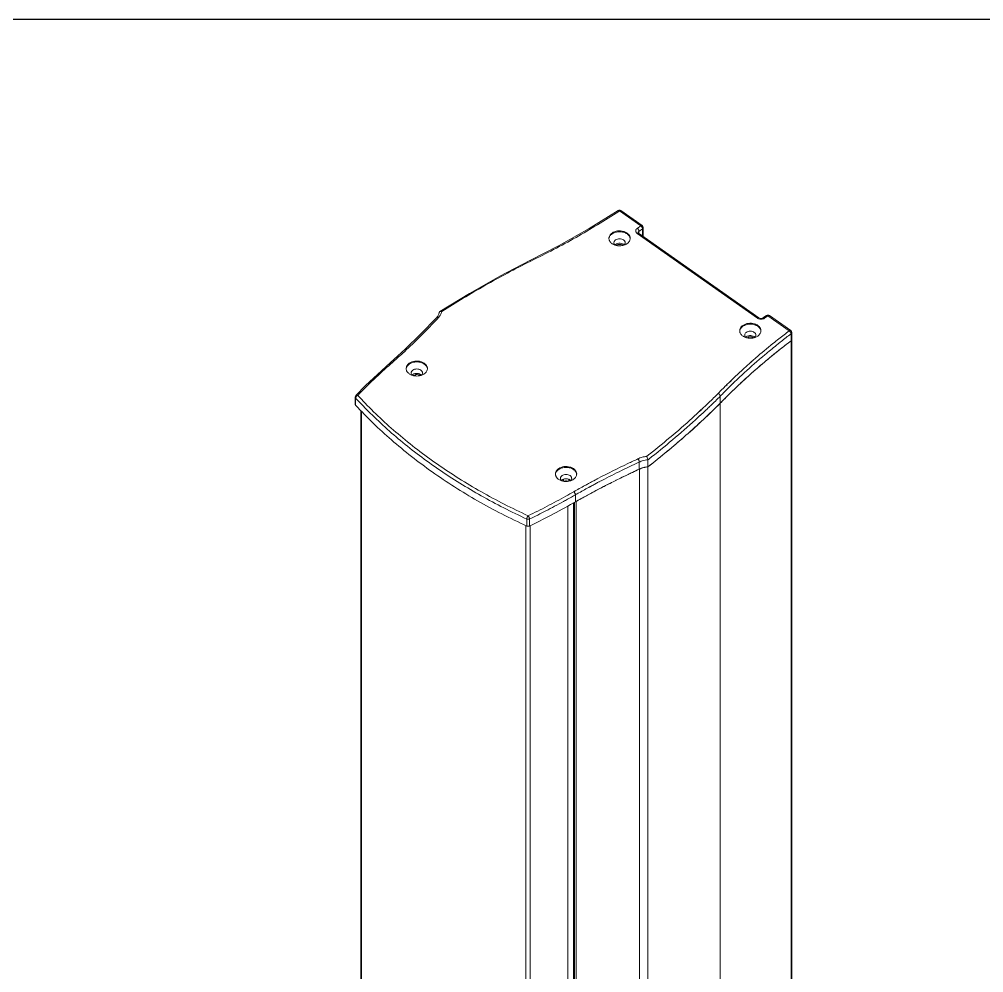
# Model space of a CAD drawing. Header units: millimetres. Extents: x 1177 to 2959, y 93 to 1353.
# Drawn here: x 2110.2 to 2534.7, y 933.4 to 1353.4 of the extents above; entities that cross this region are included whole.
import ezdxf

# ---------------------------------------------------------------- set-up
doc = ezdxf.new("R2010")
doc.units = ezdxf.units.MM
doc.header["$LTSCALE"] = 0.1
doc.layers.get('0').update_dxf_attribs({"lineweight": 13})
doc.layers.add('图框', color=7, linetype='Continuous')

# ---------------------------------------------------------------- blocks, each defined once
blk = doc.blocks.new('A4-H')
at = {"layer": '图框'}
blk.add_lwpolyline([(0, 210.021), (297, 210.021), (297, 0), (0, 0)], close=True, dxfattribs=at)

msp = doc.modelspace()

# ---------------------------------------------------------------- linework, layer by layer
for p, q in [((2373.78, 1269.18), (2373.79, 1269.18)), ((2373.79, 1269.18), (2373.85, 1269.21)), ((2374.02, 1268.81), (2374.39, 1269.04)), ((2374.03, 1268.8), (2374.39, 1269.04)), ((2383.75, 1262.42), (2374.39, 1269.04)), ((2375.02, 1269.16), (2384.38, 1262.54)), ((2382.19, 1261.32), (2383.75, 1262.42)), ((2384.53, 1261.09), (2382.97, 1259.99)), ((2384.53, 1258.04), (2384.53, 1261.09)), ((2384.85, 1257.81), (2384.85, 1261.64)), ((2435.08, 1221.72), (2382.19, 1259.12)), ((2382.65, 1259.44), (2382.65, 1259.44)), ((2382.83, 1259.24), (2382.83, 1259.24)), ((2382.83, 1259.24), (2435.72, 1221.84)), ((2382.97, 1259.99), (2382.97, 1259.14)), ((2334.89, 1247.14), (2334.89, 1247.14)), ((2335.07, 1246.78), (2335.37, 1246.93)), ((2335.08, 1246.77), (2335.37, 1246.93)), ((2437.56, 1221.84), (2439.12, 1222.94)), ((2439.75, 1222.82), (2438.19, 1221.72)), ((2449.11, 1216.2), (2439.75, 1222.82)), ((2440.39, 1222.94), (2449.75, 1216.32)), ((2293.83, 1221.92), (2293.83, 1221.92)), ((2294.23, 1221.53), (2294.63, 1221.95)), ((2294.24, 1221.53), (2294.63, 1221.95)), ((2449.92, 1214.89), (2449.92, 1211.78)), ((2450.21, 582.28), (2450.21, 1215.42)), ((2449.92, 1211.78), (2449.92, 581.75)), ((2450.18, 1212.14), (2450.14, 1212.03)), ((2273.43, 1202.02), (2273.43, 1202.02)), ((2273.78, 1201.64), (2274.16, 1201.98)), ((2273.78, 1201.64), (2274.16, 1201.98)), ((2432.28, 1202.41), (2431.9, 1202.07)), ((2432.75, 1202.7), (2431.98, 1202.02)), ((2432.67, 1202.75), (2432.28, 1202.41)), ((2438.05, 1202.27), (2437.38, 1201.7)), ((2438.05, 1202.27), (2437.4, 1201.68)), ((2438.3, 1202.48), (2438.05, 1202.27)), ((2438.31, 1202.47), (2438.05, 1202.27)), ((2286.24, 1196.67), (2286.24, 1196.36)), ((2422.75, 1193.55), (2422.32, 1193.13)), ((2423.57, 1194.22), (2422.4, 1193.08)), ((2423.05, 1193.85), (2422.75, 1193.55)), ((2423.48, 1194.27), (2423.05, 1193.85)), ((2424.11, 1192.77), (2424.55, 1193.2)), ((2424.12, 1192.77), (2424.57, 1193.19)), ((2428, 1193.36), (2427.59, 1192.98)), ((2420.42, 1191.24), (2420.11, 1190.93)), ((2420.49, 1191.21), (2420.18, 1190.9)), ((2421.29, 1192.11), (2421.12, 1191.95)), ((2421.19, 1189.88), (2421.5, 1190.19)), ((2421.76, 1192.45), (2421.2, 1191.9)), ((2421.21, 1189.87), (2421.52, 1190.18)), ((2421.67, 1192.49), (2421.29, 1192.11)), ((2258.06, 1183.87), (2258.06, 1186.98)), ((2258.24, 1186.56), (2258.24, 1183.45)), ((2258.37, 1187.74), (2258.37, 1187.74)), ((2418.75, 1184.28), (2418.75, 1187.39)), ((2260.52, 1181.15), (2260.52, 554.6)), ((2260.79, 1180.88), (2260.79, 554.18)), ((2410.39, 1181.47), (2408.11, 1179.29)), ((2409.22, 1180.32), (2408.63, 1179.77)), ((2409.8, 1180.85), (2409.22, 1180.32)), ((2410.44, 1181.45), (2409.8, 1180.85)), ((2418.75, 1184.28), (2418.75, 554.25)), ((2408.11, 1179.29), (2407.61, 1178.85)), ((2408.11, 1179.29), (2407.62, 1178.85)), ((2408.63, 1179.77), (2408.11, 1179.29)), ((2409.02, 1178.09), (2409.83, 1178.84)), ((2409.02, 1178.09), (2409.66, 1178.67)), ((2409.66, 1178.67), (2409.84, 1178.84)), ((2409.45, 1175.37), (2408.79, 1174.79)), ((2409.08, 1175.03), (2408.81, 1174.78)), ((2409.6, 1175.51), (2409.08, 1175.03)), ((2409.6, 1175.51), (2409.45, 1175.37)), ((2398.99, 1166.12), (2398.53, 1165.73)), ((2386.57, 1161.06), (2386.34, 1160.87)), ((2386.57, 1161.06), (2386.34, 1160.87)), ((2386.86, 1159.34), (2387.52, 1159.87)), ((2386.86, 1159.34), (2387.53, 1159.86)), ((2386.86, 1156.23), (2386.86, 1159.34)), ((2388.46, 1160.62), (2388.54, 1160.68)), ((2388.48, 1160.61), (2388.55, 1160.67)), ((2383.12, 1158.38), (2383.12, 1155.27)), ((2383.13, 525.23), (2383.13, 1155.27)), ((2386.86, 1156.23), (2386.86, 526.2)), ((2363.81, 1150.54), (2363.09, 1150.17)), ((2363.8, 1150.55), (2363.52, 1150.4)), ((2349.7, 1149.92), (2349.7, 1150.45)), ((2352.04, 1149.92), (2352.04, 1150.45)), ((2361.19, 1149.15), (2360.78, 1148.93)), ((2361.21, 1149.14), (2360.8, 1148.91)), ((2361.46, 1147.55), (2361.95, 1147.81)), ((2361.48, 1147.53), (2361.96, 1147.79)), ((2363.52, 1150.4), (2363.09, 1150.17)), ((2363.58, 1148.68), (2364.52, 1149.16)), ((2363.58, 1148.68), (2364.23, 1149.02)), ((2364.23, 1149.02), (2364.51, 1149.17)), ((2354.96, 1140.83), (2354.96, 1143.94)), ((2351.64, 510.41), (2351.64, 1138.98)), ((2354.14, 1140.37), (2354.96, 1140.83)), ((2354.14, 1140.37), (2354.96, 1140.83)), ((2354.14, 1140.37), (2354.14, 511.38)), ((2354.62, 511.05), (2354.62, 1140.64)), ((2355.35, 511.02), (2355.35, 1141.05)), ((2333.19, 501.7), (2333.19, 1130.37)), ((2333.57, 1133.29), (2333.57, 1130.18)), ((2334.78, 1130.19), (2334.78, 1133.3)), ((2335.08, 501.73), (2335.08, 1130.34))]:
    msp.add_line(p, q)
for points in [[(2373.79, 1269.18), (2361.01, 1261.18), (2347.85, 1253.74), (2334.89, 1247.14)], [(2382.83, 1259.24), (2382.78, 1259.27), (2382.67, 1259.4), (2382.65, 1259.44), (2382.65, 1259.44)], [(2334.89, 1247.14), (2321.79, 1240.3), (2308.38, 1232.68), (2295.29, 1224.63)], [(2295.08, 1224.26), (2294.92, 1223.55), (2294.44, 1222.67), (2293.83, 1221.92)], [(2293.83, 1221.92), (2286.99, 1214.8), (2280.05, 1208.04), (2273.43, 1202.02)], [(2437.56, 1221.84), (2437.53, 1221.82), (2437.23, 1221.68), (2436.84, 1221.59), (2436.41, 1221.6), (2436.02, 1221.69), (2435.72, 1221.84)], [(2273.43, 1202.02), (2267.8, 1196.96), (2262.65, 1192.07), (2258.37, 1187.74)], [(2428.01, 1193.36), (2427.71, 1193.09), (2427.6, 1192.98)], [(2398.98, 1166.12), (2398.86, 1166.01), (2398.52, 1165.73)]]:
    msp.add_lwpolyline(points)
for centre, radius, start, end in [((2374.39, 1268.26), 1.1, 54.7362, 123.3176), ((2383.75, 1261.64), 1.1, 360, 54.7348), ((2374.33, 1259.71), 6.09, 254.3342, 259.0225), ((2439.75, 1222.04), 1.1, 54.7319, 125.2638), ((2063.05, 1437.31), 316.25, 316.5134, 316.9748), ((2436.52, 1223.89), 2.61, 247.7195, 250.2005), ((2436.76, 1223.88), 2.6, 289.8169, 292.283), ((2635.93, 970.56), 308.6, 127.2545, 128.3247), ((2631.55, 976.13), 299.99, 127.2611, 128.3227), ((2449.11, 1215.42), 1.1, 360, 54.7341), ((2431.89, 1219.01), 6.09, 254.3342, 259.0225), ((2631.33, 976.41), 299.64, 128.3227, 128.6513), ((2631.48, 973.11), 299.88, 127.2614, 128.2984), ((2613.23, 997.75), 273.18, 131.5877, 131.9451), ((2618.4, 991.9), 280.99, 130.9164, 131.3759), ((2624.19, 984.99), 288.48, 130.4127, 130.7402), ((2285.09, 1202.36), 6.09, 254.3342, 259.0225), ((2286.91, 1198.03), 1.52, 259.3517, 269.0982), ((2588.54, 1024.09), 237.07, 134.5196, 134.7377), ((2593.76, 1018.75), 244.54, 133.8086, 134.1312), ((2601.44, 1007.07), 254.53, 133.0795, 133.655), ((2611.5, 996.24), 269.31, 131.8485, 132.9495), ((2580.4, 1032.19), 225.6, 135.4557, 136.1017), ((2582.98, 1029.66), 229.2, 135.2807, 135.4563), ((2578.69, 1033.39), 222.02, 135.1858, 135.625), ((2585.34, 1027.32), 232.53, 134.9277, 135.172), ((2585.88, 1026.23), 232.18, 134.4404, 135.0749), ((2591.44, 1020.58), 240.1, 134.1799, 134.4434), ((2259.16, 1186.98), 1.1, 136.454, 180), ((2399.52, 1316.6), 192.02, 222.6293, 223.6014), ((2400.4, 1317.78), 191.97, 222.6337, 223.6667), ((2573.38, 1038.58), 214.61, 135.6235, 136.0989), ((2576.49, 1032.45), 218.94, 135.3024, 136.0942), ((2402.01, 1318.98), 195.46, 223.603, 224.6202), ((2187.38, 1419.9), 328.02, 312.7023, 313.2809), ((2193.31, 1413.66), 317.91, 313.0785, 313.2771), ((2195.7, 1411.12), 314.42, 313.2772, 313.4481), ((2194.54, 1412.27), 317.56, 313.2839, 313.4534), ((2152.22, 1456.35), 380.96, 308.3672, 310.2816), ((2143.94, 1470.34), 393.1, 308.1147, 308.3041), ((2152.32, 1459.32), 380.78, 308.1484, 308.33), ((2571.84, 749.04), 447.92, 114.9182, 115.352), ((2569.17, 754.82), 441.55, 114.9195, 115.094), ((2387.85, 1145.24), 11.08, 107.6828, 108.57), ((2152.48, 1455.99), 380.52, 308.021, 308.3697), ((2350.73, 1148.06), 2.9, 109.6906, 112.9248), ((2350.87, 1147.48), 3.49, 83.6493, 96.2332), ((2534.22, 827.58), 365.17, 117.6264, 117.8191), ((2568.34, 756.58), 439.6, 115.0939, 115.3607), ((2350.79, 1155.91), 6.09, 254.3342, 259.0225), ((2350.9, 1143.25), 6.79, 80.3008, 81.3484), ((2528.75, 837.92), 353.48, 117.9473, 118.2966), ((2529.22, 836.77), 353.16, 117.971, 118.2707), ((2537.3, 818.26), 370.55, 117.5914, 117.9717), ((2535.82, 824.32), 367.25, 117.6135, 117.8052), ((2543.05, 807.27), 382.95, 117.2675, 117.5912), ((2553.4, 787.09), 405.63, 116.429, 117.2611), ((2167.93, 1471.48), 377.17, 298.8121, 299.1234), ((2150.44, 1502.86), 411.55, 299.1249, 299.6876), ((2157.34, 1490.49), 398.93, 299.1235, 299.694), ((2505.96, 875.9), 304.94, 119.0988, 119.598)]:
    msp.add_arc(centre, radius, start, end)
for points, knots in [([(2335.37, 1246.93), (2342.12, 1250.18), (2355.25, 1257.07), (2367.9, 1264.78), (2374.03, 1268.8)], [0, 0, 0, 0, 0.505619, 1, 1, 1, 1]), ([(2373.85, 1269.21), (2373.93, 1269.23), (2374.08, 1269.21), (2374.25, 1269.13), (2374.34, 1269.07), (2374.39, 1269.04)], [0, 0, 0, 0, 0.443751, 0.712481, 1, 1, 1, 1]), ([(2374.39, 1269.04), (2374.45, 1269.08), (2374.56, 1269.15), (2374.73, 1269.21), (2374.89, 1269.22), (2374.99, 1269.18), (2375.02, 1269.16)], [0, 0, 0, 0, 0.311765, 0.579995, 0.80431, 1, 1, 1, 1]), ([(2382.19, 1261.32), (2382, 1261.19), (2381.76, 1260.94), (2381.58, 1260.53), (2381.53, 1260.22), (2381.58, 1259.91), (2381.76, 1259.5), (2382, 1259.25), (2382.19, 1259.12)], [0, 0, 0, 0, 0.26327, 0.383809, 0.499986, 0.616159, 0.736689, 1, 1, 1, 1]), ([(2382.19, 1261.32), (2382.3, 1261.24), (2382.5, 1261.05), (2382.75, 1260.72), (2382.92, 1260.35), (2382.97, 1260.1), (2382.97, 1259.99)], [0, 0, 0, 0, 0.242999, 0.52464, 0.791922, 1, 1, 1, 1]), ([(2383.75, 1262.42), (2383.81, 1262.46), (2383.92, 1262.53), (2384.09, 1262.59), (2384.25, 1262.6), (2384.35, 1262.56), (2384.38, 1262.54)], [0, 0, 0, 0, 0.311769, 0.58, 0.804314, 1, 1, 1, 1]), ([(2383.75, 1262.42), (2383.86, 1262.34), (2384.06, 1262.15), (2384.31, 1261.81), (2384.47, 1261.46), (2384.53, 1261.21), (2384.53, 1261.09)], [0, 0, 0, 0, 0.253663, 0.524648, 0.782339, 1, 1, 1, 1]), ([(2384.53, 1261.09), (2384.62, 1261.16), (2384.78, 1261.32), (2384.85, 1261.54), (2384.85, 1261.64)], [0, 0, 0, 0, 0.528923, 1, 1, 1, 1]), ([(2371.11, 1259.26), (2370.9, 1259.11), (2370.52, 1258.79), (2370.08, 1258.21), (2369.8, 1257.58), (2369.74, 1257.14), (2369.74, 1256.92)], [0, 0, 0, 0, 0.273041, 0.528146, 0.768253, 1, 1, 1, 1]), ([(2369.74, 1256.92), (2369.74, 1256.75), (2369.78, 1256.42), (2369.99, 1255.76), (2370.53, 1254.99), (2371.5, 1254.27), (2372.27, 1253.96), (2372.69, 1253.85)], [0, 0, 0, 0, 0.108448, 0.219221, 0.45424, 0.714893, 1, 1, 1, 1]), ([(2369.77, 1256.91), (2369.8, 1257.09), (2369.91, 1257.47), (2370.3, 1258.18), (2370.76, 1258.62), (2371.11, 1258.87)], [0, 0, 0, 0, 0.232449, 0.474673, 1, 1, 1, 1]), ([(2379.09, 1256.92), (2379.09, 1257.08), (2379.05, 1257.41), (2378.85, 1258.06), (2378.32, 1258.82), (2377.37, 1259.54), (2376.19, 1260.03), (2374.87, 1260.25), (2373.1, 1260.2), (2371.81, 1259.75), (2371.11, 1259.26)], [0, 0, 0, 0, 0.049921, 0.100886, 0.208885, 0.328501, 0.459328, 0.597675, 0.738038, 1, 1, 1, 1]), ([(2371.11, 1258.87), (2371.57, 1259.19), (2372.65, 1259.68), (2374.41, 1259.92), (2376.18, 1259.68), (2377.26, 1259.19), (2377.72, 1258.87)], [0, 0, 0, 0, 0.240748, 0.500001, 0.759253, 1, 1, 1, 1]), ([(2376.16, 1256.21), (2375.92, 1256.38), (2375.35, 1256.64), (2374.41, 1256.77), (2373.48, 1256.64), (2372.91, 1256.38), (2372.66, 1256.21)], [0, 0, 0, 0, 0.240757, 0.499999, 0.759242, 1, 1, 1, 1]), ([(2377.72, 1258.87), (2378.07, 1258.62), (2378.53, 1258.18), (2378.92, 1257.47), (2379.03, 1257.09), (2379.06, 1256.91)], [0, 0, 0, 0, 0.525326, 0.76755, 1, 1, 1, 1]), ([(2377.72, 1254.58), (2377.93, 1254.73), (2378.31, 1255.05), (2378.75, 1255.63), (2379.03, 1256.26), (2379.09, 1256.7), (2379.09, 1256.92)], [0, 0, 0, 0, 0.273041, 0.528146, 0.768253, 1, 1, 1, 1]), ([(2382.83, 1259.24), (2382.79, 1259.27), (2382.69, 1259.3), (2382.53, 1259.29), (2382.36, 1259.22), (2382.25, 1259.16), (2382.19, 1259.12)], [0, 0, 0, 0, 0.204566, 0.439186, 0.708145, 1, 1, 1, 1]), ([(2382.97, 1259.99), (2382.88, 1259.92), (2382.72, 1259.77), (2382.65, 1259.55), (2382.65, 1259.44)], [0, 0, 0, 0, 0.528688, 1, 1, 1, 1]), ([(2384.77, 1258.23), (2384.75, 1258.21), (2384.69, 1258.11), (2384.6, 1258.03), (2384.53, 1257.98)], [0, 0, 0, 0, 0.238568, 1, 1, 1, 1]), ([(2384.57, 1258.01), (2384.65, 1258.08), (2384.79, 1258.23), (2384.85, 1258.43), (2384.85, 1258.53)], [0, 0, 0, 0, 0.526275, 1, 1, 1, 1]), ([(2384.85, 1258.53), (2384.85, 1258.45), (2384.83, 1258.35), (2384.78, 1258.26), (2384.77, 1258.23)], [0, 0, 0, 0, 0.74106, 1, 1, 1, 1]), ([(2372.66, 1256.21), (2372.45, 1256.06), (2372.17, 1255.78), (2371.97, 1255.32), (2371.94, 1255.09), (2371.94, 1254.97)], [0, 0, 0, 0, 0.526764, 0.767593, 1, 1, 1, 1]), ([(2371.94, 1254.97), (2371.94, 1254.79), (2372.03, 1254.39), (2372.28, 1254.08), (2372.42, 1253.93)], [0, 0, 0, 0, 0.478979, 1, 1, 1, 1]), ([(2372.37, 1254.02), (2372.4, 1254.04), (2372.49, 1254.13), (2372.59, 1254.21), (2372.66, 1254.27)], [0, 0, 0, 0, 0.244603, 1, 1, 1, 1]), ([(2372.66, 1254.27), (2372.94, 1254.46), (2373.59, 1254.74), (2374.64, 1254.82), (2375.65, 1254.61), (2376.23, 1254.25), (2376.45, 1254.02)], [0, 0, 0, 0, 0.245208, 0.509047, 0.767741, 1, 1, 1, 1]), ([(2373.9, 1254.22), (2373.81, 1254.2), (2373.5, 1254.11), (2373.19, 1253.95), (2373.02, 1253.79)], [0, 0, 0, 0, 0.266273, 1, 1, 1, 1]), ([(2373.17, 1253.73), (2373.42, 1253.68), (2374.41, 1253.55), (2375.42, 1253.64), (2376.14, 1253.85)], [0, 0, 0, 0, 0.250853, 1, 1, 1, 1]), ([(2375.36, 1254.08), (2375.25, 1254.13), (2374.78, 1254.29), (2374.26, 1254.3), (2373.9, 1254.22)], [0, 0, 0, 0, 0.243331, 1, 1, 1, 1]), ([(2375.81, 1253.79), (2375.78, 1253.82), (2375.64, 1253.93), (2375.48, 1254.02), (2375.36, 1254.08)], [0, 0, 0, 0, 0.239806, 1, 1, 1, 1]), ([(2376.14, 1253.85), (2376.29, 1253.89), (2376.84, 1254.07), (2377.37, 1254.33), (2377.72, 1254.58)], [0, 0, 0, 0, 0.260323, 1, 1, 1, 1]), ([(2376.89, 1254.97), (2376.89, 1255.09), (2376.86, 1255.32), (2376.66, 1255.78), (2376.38, 1256.06), (2376.16, 1256.21)], [0, 0, 0, 0, 0.232407, 0.473237, 1, 1, 1, 1]), ([(2376.41, 1253.93), (2376.55, 1254.07), (2376.8, 1254.39), (2376.89, 1254.79), (2376.89, 1254.97)], [0, 0, 0, 0, 0.52105, 1, 1, 1, 1]), ([(2296.14, 1224.65), (2302.38, 1228.63), (2315.17, 1236.35), (2328.34, 1243.41), (2335.07, 1246.78)], [0, 0, 0, 0, 0.495562, 1, 1, 1, 1]), ([(2335.37, 1246.93), (2335.33, 1246.97), (2335.25, 1247.05), (2335.12, 1247.13), (2335, 1247.17), (2334.92, 1247.15), (2334.89, 1247.14)], [0, 0, 0, 0, 0.327603, 0.600896, 0.819205, 1, 1, 1, 1]), ([(2294.63, 1221.95), (2295, 1222.35), (2295.65, 1223.17), (2296.06, 1224.15), (2296.14, 1224.65)], [0, 0, 0, 0, 0.517388, 1, 1, 1, 1]), ([(2295.08, 1224.26), (2295.08, 1224.34), (2295.12, 1224.49), (2295.23, 1224.59), (2295.29, 1224.63)], [0, 0, 0, 0, 0.504669, 1, 1, 1, 1]), ([(2295.29, 1224.63), (2295.34, 1224.67), (2295.51, 1224.73), (2295.8, 1224.75), (2296.03, 1224.69), (2296.14, 1224.65)], [0, 0, 0, 0, 0.21641, 0.582846, 1, 1, 1, 1]), ([(2439.12, 1222.94), (2439.15, 1222.96), (2439.25, 1223), (2439.4, 1222.99), (2439.58, 1222.93), (2439.69, 1222.86), (2439.75, 1222.82)], [0, 0, 0, 0, 0.195978, 0.420222, 0.688361, 1, 1, 1, 1]), ([(2440.39, 1222.94), (2440.35, 1222.96), (2440.26, 1223), (2440.1, 1222.99), (2439.92, 1222.93), (2439.81, 1222.86), (2439.75, 1222.82)], [0, 0, 0, 0, 0.195687, 0.420002, 0.688232, 1, 1, 1, 1]), ([(2274.16, 1201.98), (2275.78, 1203.39), (2282.09, 1209.08), (2288.13, 1215.07), (2292.5, 1219.67)], [0, 0, 0, 0, 0.252997, 1, 1, 1, 1]), ([(2293.83, 1221.92), (2293.87, 1221.97), (2293.98, 1222.04), (2294.19, 1222.07), (2294.41, 1222.04), (2294.56, 1221.98), (2294.63, 1221.95)], [0, 0, 0, 0, 0.212894, 0.452043, 0.71895, 1, 1, 1, 1]), ([(2428.67, 1218.56), (2428.46, 1218.41), (2428.08, 1218.09), (2427.64, 1217.51), (2427.36, 1216.88), (2427.3, 1216.43), (2427.3, 1216.22)], [0, 0, 0, 0, 0.273041, 0.528146, 0.768253, 1, 1, 1, 1]), ([(2436.65, 1216.22), (2436.65, 1216.38), (2436.61, 1216.71), (2436.4, 1217.36), (2435.88, 1218.12), (2434.93, 1218.84), (2433.75, 1219.33), (2432.43, 1219.55), (2430.66, 1219.5), (2429.36, 1219.05), (2428.67, 1218.56)], [0, 0, 0, 0, 0.049921, 0.100886, 0.208885, 0.328501, 0.459328, 0.597675, 0.738038, 1, 1, 1, 1]), ([(2428.67, 1218.17), (2429.12, 1218.49), (2430.2, 1218.98), (2431.97, 1219.22), (2433.74, 1218.98), (2434.82, 1218.49), (2435.28, 1218.17)], [0, 0, 0, 0, 0.240748, 0.500001, 0.759253, 1, 1, 1, 1]), ([(2435.08, 1221.72), (2435.14, 1221.76), (2435.25, 1221.82), (2435.42, 1221.89), (2435.58, 1221.9), (2435.68, 1221.86), (2435.72, 1221.84)], [0, 0, 0, 0, 0.292097, 0.5611, 0.79554, 1, 1, 1, 1]), ([(2435.08, 1221.72), (2435.12, 1221.69), (2435.26, 1221.6), (2435.41, 1221.52), (2435.53, 1221.47)], [0, 0, 0, 0, 0.242732, 1, 1, 1, 1]), ([(2435.64, 1221.43), (2435.96, 1221.32), (2436.64, 1221.2), (2437.32, 1221.32), (2437.64, 1221.43)], [0, 0, 0, 0, 0.500012, 1, 1, 1, 1]), ([(2437.56, 1221.84), (2437.6, 1221.86), (2437.7, 1221.9), (2437.86, 1221.89), (2438.03, 1221.82), (2438.14, 1221.76), (2438.19, 1221.72)], [0, 0, 0, 0, 0.204459, 0.438899, 0.707902, 1, 1, 1, 1]), ([(2437.75, 1221.47), (2437.79, 1221.49), (2437.94, 1221.56), (2438.09, 1221.64), (2438.19, 1221.72)], [0, 0, 0, 0, 0.25742, 1, 1, 1, 1]), ([(2427.3, 1216.22), (2427.3, 1216.05), (2427.33, 1215.72), (2427.55, 1215.06), (2428.09, 1214.29), (2429.05, 1213.57), (2429.83, 1213.26), (2430.25, 1213.15)], [0, 0, 0, 0, 0.108448, 0.219221, 0.45424, 0.714893, 1, 1, 1, 1]), ([(2427.33, 1216.21), (2427.36, 1216.39), (2427.47, 1216.77), (2427.86, 1217.48), (2428.32, 1217.92), (2428.67, 1218.17)], [0, 0, 0, 0, 0.232449, 0.474673, 1, 1, 1, 1]), ([(2430.22, 1215.51), (2430.01, 1215.36), (2429.73, 1215.08), (2429.53, 1214.62), (2429.5, 1214.39), (2429.5, 1214.27)], [0, 0, 0, 0, 0.526764, 0.767593, 1, 1, 1, 1]), ([(2429.5, 1214.27), (2429.5, 1214.09), (2429.59, 1213.69), (2429.83, 1213.38), (2429.98, 1213.23)], [0, 0, 0, 0, 0.478979, 1, 1, 1, 1]), ([(2433.72, 1215.51), (2433.48, 1215.68), (2432.91, 1215.94), (2431.97, 1216.07), (2431.04, 1215.94), (2430.46, 1215.68), (2430.22, 1215.51)], [0, 0, 0, 0, 0.240757, 0.499999, 0.759242, 1, 1, 1, 1]), ([(2434.45, 1214.27), (2434.45, 1214.39), (2434.41, 1214.62), (2434.22, 1215.08), (2433.94, 1215.36), (2433.72, 1215.51)], [0, 0, 0, 0, 0.232407, 0.473237, 1, 1, 1, 1]), ([(2433.96, 1213.23), (2434.11, 1213.37), (2434.35, 1213.69), (2434.45, 1214.09), (2434.45, 1214.27)], [0, 0, 0, 0, 0.52105, 1, 1, 1, 1]), ([(2435.28, 1218.17), (2435.63, 1217.92), (2436.09, 1217.48), (2436.48, 1216.77), (2436.59, 1216.39), (2436.62, 1216.21)], [0, 0, 0, 0, 0.525326, 0.76755, 1, 1, 1, 1]), ([(2435.28, 1213.88), (2435.49, 1214.03), (2435.87, 1214.35), (2436.31, 1214.93), (2436.58, 1215.56), (2436.65, 1216), (2436.65, 1216.22)], [0, 0, 0, 0, 0.273041, 0.528146, 0.768253, 1, 1, 1, 1]), ([(2449.75, 1216.32), (2449.71, 1216.34), (2449.62, 1216.38), (2449.46, 1216.37), (2449.28, 1216.31), (2449.17, 1216.24), (2449.11, 1216.2)], [0, 0, 0, 0, 0.195682, 0.419994, 0.688227, 1, 1, 1, 1]), ([(2449.11, 1216.2), (2449.22, 1216.13), (2449.43, 1215.94), (2449.69, 1215.61), (2449.87, 1215.25), (2449.92, 1215), (2449.92, 1214.89)], [0, 0, 0, 0, 0.244725, 0.526406, 0.792653, 1, 1, 1, 1]), ([(2449.92, 1214.89), (2450, 1214.96), (2450.15, 1215.11), (2450.21, 1215.32), (2450.21, 1215.42)], [0, 0, 0, 0, 0.526902, 1, 1, 1, 1]), ([(2418.75, 1184.28), (2421.04, 1186.65), (2425.82, 1191.4), (2433.4, 1198.34), (2441.46, 1205.18), (2447.06, 1209.6), (2449.92, 1211.78)], [0, 0, 0, 0, 0.237688, 0.485662, 0.740812, 1, 1, 1, 1]), ([(2429.93, 1213.32), (2429.95, 1213.34), (2430.05, 1213.43), (2430.14, 1213.51), (2430.22, 1213.57)], [0, 0, 0, 0, 0.244602, 1, 1, 1, 1]), ([(2430.22, 1213.57), (2430.49, 1213.76), (2431.14, 1214.04), (2432.19, 1214.12), (2433.21, 1213.91), (2433.79, 1213.55), (2434.01, 1213.32)], [0, 0, 0, 0, 0.245191, 0.509029, 0.767721, 1, 1, 1, 1]), ([(2431.46, 1213.52), (2431.37, 1213.5), (2431.05, 1213.41), (2430.75, 1213.25), (2430.58, 1213.09)], [0, 0, 0, 0, 0.266273, 1, 1, 1, 1]), ([(2430.73, 1213.03), (2430.98, 1212.98), (2431.96, 1212.85), (2432.98, 1212.94), (2433.7, 1213.15)], [0, 0, 0, 0, 0.250853, 1, 1, 1, 1]), ([(2432.92, 1213.38), (2432.81, 1213.43), (2432.34, 1213.59), (2431.82, 1213.6), (2431.46, 1213.52)], [0, 0, 0, 0, 0.243331, 1, 1, 1, 1]), ([(2433.37, 1213.09), (2433.34, 1213.12), (2433.2, 1213.23), (2433.04, 1213.32), (2432.92, 1213.38)], [0, 0, 0, 0, 0.239806, 1, 1, 1, 1]), ([(2433.7, 1213.15), (2433.84, 1213.19), (2434.4, 1213.37), (2434.93, 1213.63), (2435.28, 1213.88)], [0, 0, 0, 0, 0.260323, 1, 1, 1, 1]), ([(2444.56, 1212.67), (2443.69, 1211.98), (2440.24, 1209.22), (2436.86, 1206.39), (2434.36, 1204.23)], [0, 0, 0, 0, 0.251483, 1, 1, 1, 1]), ([(2437.17, 1204.63), (2437.75, 1205.12), (2440.06, 1207.08), (2442.4, 1208.99), (2444.18, 1210.42)], [0, 0, 0, 0, 0.24859, 1, 1, 1, 1]), ([(2449.92, 1211.78), (2450, 1211.85), (2450.15, 1212), (2450.21, 1212.21), (2450.21, 1212.31)], [0, 0, 0, 0, 0.526944, 1, 1, 1, 1]), ([(2450.14, 1212.03), (2450.13, 1212.01), (2450.07, 1211.91), (2449.99, 1211.83), (2449.92, 1211.78)], [0, 0, 0, 0, 0.23897, 1, 1, 1, 1]), ([(2445.63, 1208.46), (2445.01, 1207.96), (2442.54, 1206), (2440.11, 1204), (2438.3, 1202.48)], [0, 0, 0, 0, 0.251167, 1, 1, 1, 1]), ([(2259.16, 1187.76), (2261.46, 1190.18), (2266.26, 1194.89), (2271.24, 1199.4), (2273.78, 1201.64)], [0, 0, 0, 0, 0.496325, 1, 1, 1, 1]), ([(2273.43, 1202.02), (2273.48, 1202.06), (2273.58, 1202.11), (2273.77, 1202.12), (2273.97, 1202.07), (2274.1, 1202.01), (2274.16, 1201.98)], [0, 0, 0, 0, 0.209797, 0.446994, 0.714467, 1, 1, 1, 1]), ([(2281.87, 1201.91), (2281.66, 1201.76), (2281.28, 1201.44), (2280.84, 1200.86), (2280.56, 1200.23), (2280.5, 1199.79), (2280.5, 1199.57)], [0, 0, 0, 0, 0.273041, 0.528146, 0.768253, 1, 1, 1, 1]), ([(2280.53, 1199.56), (2280.56, 1199.75), (2280.67, 1200.12), (2281.06, 1200.83), (2281.52, 1201.27), (2281.87, 1201.52)], [0, 0, 0, 0, 0.232449, 0.474673, 1, 1, 1, 1]), ([(2289.85, 1199.57), (2289.85, 1199.73), (2289.81, 1200.06), (2289.61, 1200.71), (2289.08, 1201.48), (2288.13, 1202.19), (2286.95, 1202.68), (2285.63, 1202.91), (2283.86, 1202.85), (2282.56, 1202.4), (2281.87, 1201.91)], [0, 0, 0, 0, 0.049921, 0.100886, 0.208885, 0.328501, 0.459328, 0.597675, 0.738038, 1, 1, 1, 1]), ([(2281.87, 1201.52), (2282.33, 1201.84), (2283.41, 1202.33), (2285.17, 1202.57), (2286.94, 1202.33), (2288.02, 1201.84), (2288.48, 1201.52)], [0, 0, 0, 0, 0.240748, 0.500001, 0.759253, 1, 1, 1, 1]), ([(2288.48, 1201.52), (2288.83, 1201.27), (2289.29, 1200.83), (2289.68, 1200.12), (2289.79, 1199.75), (2289.82, 1199.56)], [0, 0, 0, 0, 0.525326, 0.76755, 1, 1, 1, 1]), ([(2424.55, 1193.2), (2425.45, 1194.07), (2429.17, 1197.61), (2432.99, 1201.03), (2435.92, 1203.56)], [0, 0, 0, 0, 0.245027, 1, 1, 1, 1]), ([(2437.38, 1201.7), (2436.91, 1201.3), (2435.04, 1199.7), (2433.2, 1198.08), (2431.83, 1196.85)], [0, 0, 0, 0, 0.251691, 1, 1, 1, 1]), ([(2280.5, 1199.57), (2280.5, 1199.41), (2280.53, 1199.07), (2280.75, 1198.41), (2281.29, 1197.64), (2282.26, 1196.93), (2283.03, 1196.61), (2283.45, 1196.5)], [0, 0, 0, 0, 0.108448, 0.219221, 0.45424, 0.714893, 1, 1, 1, 1]), ([(2283.42, 1198.86), (2283.21, 1198.71), (2282.93, 1198.43), (2282.73, 1197.98), (2282.7, 1197.74), (2282.7, 1197.63)], [0, 0, 0, 0, 0.526764, 0.767593, 1, 1, 1, 1]), ([(2282.7, 1197.63), (2282.7, 1197.44), (2282.79, 1197.05), (2283.04, 1196.73), (2283.18, 1196.59)], [0, 0, 0, 0, 0.478979, 1, 1, 1, 1]), ([(2286.92, 1198.86), (2286.68, 1199.03), (2286.11, 1199.29), (2285.17, 1199.42), (2284.24, 1199.29), (2283.67, 1199.03), (2283.42, 1198.86)], [0, 0, 0, 0, 0.240757, 0.499999, 0.759242, 1, 1, 1, 1]), ([(2283.42, 1196.92), (2283.7, 1197.11), (2284.35, 1197.39), (2285.4, 1197.48), (2286.41, 1197.26), (2286.99, 1196.9), (2287.21, 1196.67)], [0, 0, 0, 0, 0.245208, 0.509047, 0.767741, 1, 1, 1, 1]), ([(2286.9, 1196.5), (2287.05, 1196.54), (2287.6, 1196.72), (2288.13, 1196.98), (2288.48, 1197.23)], [0, 0, 0, 0, 0.260323, 1, 1, 1, 1]), ([(2287.65, 1197.63), (2287.65, 1197.74), (2287.62, 1197.98), (2287.42, 1198.43), (2287.14, 1198.71), (2286.92, 1198.86)], [0, 0, 0, 0, 0.232407, 0.473237, 1, 1, 1, 1]), ([(2287.17, 1196.59), (2287.31, 1196.73), (2287.56, 1197.04), (2287.65, 1197.44), (2287.65, 1197.63)], [0, 0, 0, 0, 0.52105, 1, 1, 1, 1]), ([(2288.48, 1197.23), (2288.69, 1197.38), (2289.07, 1197.7), (2289.51, 1198.28), (2289.79, 1198.91), (2289.85, 1199.35), (2289.85, 1199.57)], [0, 0, 0, 0, 0.273041, 0.528146, 0.768253, 1, 1, 1, 1]), ([(2430.63, 1200.93), (2430.1, 1200.46), (2428.03, 1198.59), (2425.99, 1196.67), (2424.47, 1195.22)], [0, 0, 0, 0, 0.251042, 1, 1, 1, 1]), ([(2283.13, 1196.67), (2283.16, 1196.69), (2283.25, 1196.78), (2283.35, 1196.86), (2283.42, 1196.92)], [0, 0, 0, 0, 0.244603, 1, 1, 1, 1]), ([(2284.76, 1196.89), (2284.67, 1196.87), (2284.31, 1196.79), (2283.97, 1196.62), (2283.78, 1196.44)], [0, 0, 0, 0, 0.266923, 1, 1, 1, 1]), ([(2283.93, 1196.38), (2284.18, 1196.34), (2285.17, 1196.2), (2286.18, 1196.3), (2286.9, 1196.5)], [0, 0, 0, 0, 0.250853, 1, 1, 1, 1]), ([(2286.24, 1196.67), (2286.14, 1196.73), (2285.67, 1196.92), (2285.14, 1196.96), (2284.76, 1196.89)], [0, 0, 0, 0, 0.239765, 1, 1, 1, 1]), ([(2286.63, 1196.54), (2286.59, 1196.54), (2286.46, 1196.57), (2286.33, 1196.62), (2286.24, 1196.67)], [0, 0, 0, 0, 0.258327, 1, 1, 1, 1]), ([(2425.74, 1191.23), (2425.32, 1190.83), (2423.68, 1189.25), (2422.06, 1187.65), (2420.86, 1186.44)], [0, 0, 0, 0, 0.252999, 1, 1, 1, 1]), ([(2258.24, 1186.56), (2258.19, 1186.62), (2258.1, 1186.75), (2258.06, 1186.91), (2258.06, 1186.98)], [0, 0, 0, 0, 0.517317, 1, 1, 1, 1]), ([(2258.31, 1186.89), (2258.3, 1186.86), (2258.26, 1186.75), (2258.24, 1186.64), (2258.24, 1186.56)], [0, 0, 0, 0, 0.269724, 1, 1, 1, 1]), ([(2258.51, 1187.23), (2258.49, 1187.2), (2258.41, 1187.1), (2258.35, 1186.98), (2258.31, 1186.89)], [0, 0, 0, 0, 0.26084, 1, 1, 1, 1]), ([(2259.16, 1187.76), (2259.09, 1187.8), (2258.94, 1187.85), (2258.71, 1187.88), (2258.51, 1187.85), (2258.41, 1187.78), (2258.37, 1187.74)], [0, 0, 0, 0, 0.300623, 0.565995, 0.794873, 1, 1, 1, 1]), ([(2258.81, 1187.54), (2258.78, 1187.51), (2258.68, 1187.42), (2258.58, 1187.32), (2258.51, 1187.23)], [0, 0, 0, 0, 0.251812, 1, 1, 1, 1]), ([(2259.16, 1187.76), (2259.13, 1187.74), (2259.01, 1187.68), (2258.89, 1187.6), (2258.81, 1187.54)], [0, 0, 0, 0, 0.241387, 1, 1, 1, 1]), ([(2334.17, 1134.72), (2327.11, 1137.97), (2313.45, 1144.95), (2294.27, 1156.98), (2276.87, 1170.3), (2266.4, 1180.14), (2261.53, 1185.23)], [0, 0, 0, 0, 0.262127, 0.516413, 0.762417, 1, 1, 1, 1]), ([(2417.85, 1188.61), (2417.36, 1188.13), (2415.41, 1186.18), (2413.43, 1184.27), (2411.92, 1182.85)], [0, 0, 0, 0, 0.249131, 1, 1, 1, 1]), ([(2412.95, 1181.74), (2413.44, 1182.21), (2415.4, 1184.08), (2417.33, 1185.96), (2418.75, 1187.39)], [0, 0, 0, 0, 0.253773, 1, 1, 1, 1]), ([(2417.85, 1188.61), (2417.97, 1188.55), (2418.21, 1188.39), (2418.49, 1188.09), (2418.69, 1187.75), (2418.75, 1187.5), (2418.75, 1187.39)], [0, 0, 0, 0, 0.262237, 0.533201, 0.78599, 1, 1, 1, 1]), ([(2258.06, 1183.87), (2258.06, 1183.79), (2258.1, 1183.64), (2258.19, 1183.51), (2258.24, 1183.45)], [0, 0, 0, 0, 0.482628, 1, 1, 1, 1]), ([(2258.24, 1183.45), (2263.21, 1178.05), (2273.97, 1167.64), (2291.97, 1153.56), (2311.92, 1140.89), (2326.18, 1133.58), (2333.56, 1130.18)], [0, 0, 0, 0, 0.237014, 0.48282, 0.737303, 1, 1, 1, 1]), ([(2333.57, 1133.29), (2326.75, 1136.43), (2313.54, 1143.15), (2294.93, 1154.69), (2277.97, 1167.43), (2267.68, 1176.82), (2262.88, 1181.69)], [0, 0, 0, 0, 0.261598, 0.5157, 0.761886, 1, 1, 1, 1]), ([(2386.86, 1156.23), (2389.74, 1158.48), (2395.41, 1163.04), (2403.61, 1170.05), (2411.4, 1177.1), (2416.36, 1181.89), (2418.75, 1184.28)], [0, 0, 0, 0, 0.258302, 0.513345, 0.761712, 1, 1, 1, 1]), ([(2418.75, 1184.28), (2418.02, 1183.55), (2415.02, 1180.58), (2411.95, 1177.67), (2409.6, 1175.51)], [0, 0, 0, 0, 0.244307, 1, 1, 1, 1]), ([(2407.62, 1178.85), (2404.41, 1175.91), (2397.83, 1170.13), (2391.05, 1164.59), (2387.6, 1161.86)], [0, 0, 0, 0, 0.496903, 1, 1, 1, 1]), ([(2388.55, 1160.67), (2392.11, 1163.48), (2399.04, 1169.17), (2405.76, 1175.09), (2409.02, 1178.09)], [0, 0, 0, 0, 0.505803, 1, 1, 1, 1]), ([(2408.81, 1174.78), (2408.02, 1174.05), (2404.78, 1171.12), (2401.49, 1168.25), (2398.99, 1166.12)], [0, 0, 0, 0, 0.24674, 1, 1, 1, 1]), ([(2382.52, 1159.8), (2381.03, 1159.11), (2375.1, 1156.32), (2369.24, 1153.39), (2364.89, 1151.12)], [0, 0, 0, 0, 0.251424, 1, 1, 1, 1]), ([(2386.34, 1160.87), (2385.66, 1160.82), (2384.35, 1160.55), (2383.11, 1160.08), (2382.52, 1159.8)], [0, 0, 0, 0, 0.509885, 1, 1, 1, 1]), ([(2383.12, 1158.38), (2383.12, 1158.49), (2383.09, 1158.74), (2382.96, 1159.13), (2382.77, 1159.49), (2382.6, 1159.71), (2382.52, 1159.8)], [0, 0, 0, 0, 0.212226, 0.484934, 0.766294, 1, 1, 1, 1]), ([(2384.43, 1158.89), (2384.84, 1159.03), (2385.64, 1159.24), (2386.47, 1159.33), (2386.86, 1159.34)], [0, 0, 0, 0, 0.523821, 1, 1, 1, 1]), ([(2386.86, 1159.34), (2386.86, 1159.46), (2386.82, 1159.73), (2386.71, 1160.13), (2386.55, 1160.53), (2386.41, 1160.77), (2386.34, 1160.87)], [0, 0, 0, 0, 0.227248, 0.494976, 0.763073, 1, 1, 1, 1]), ([(2347.57, 1155.45), (2347.36, 1155.31), (2346.98, 1154.98), (2346.53, 1154.41), (2346.26, 1153.78), (2346.2, 1153.33), (2346.2, 1153.12)], [0, 0, 0, 0, 0.273041, 0.528146, 0.768253, 1, 1, 1, 1]), ([(2346.23, 1153.11), (2346.26, 1153.29), (2346.36, 1153.66), (2346.76, 1154.38), (2347.22, 1154.82), (2347.57, 1155.06)], [0, 0, 0, 0, 0.232449, 0.474673, 1, 1, 1, 1]), ([(2355.55, 1153.12), (2355.55, 1153.28), (2355.51, 1153.61), (2355.3, 1154.26), (2354.77, 1155.02), (2353.83, 1155.73), (2352.65, 1156.22), (2351.32, 1156.45), (2349.56, 1156.39), (2348.26, 1155.95), (2347.57, 1155.45)], [0, 0, 0, 0, 0.049921, 0.100886, 0.208885, 0.328501, 0.459328, 0.597675, 0.738038, 1, 1, 1, 1]), ([(2347.57, 1155.06), (2348.02, 1155.39), (2349.1, 1155.88), (2350.87, 1156.11), (2352.64, 1155.88), (2353.72, 1155.39), (2354.18, 1155.06)], [0, 0, 0, 0, 0.240748, 0.500001, 0.759253, 1, 1, 1, 1]), ([(2354.18, 1155.06), (2354.52, 1154.82), (2354.99, 1154.38), (2355.38, 1153.66), (2355.48, 1153.29), (2355.51, 1153.11)], [0, 0, 0, 0, 0.525326, 0.76755, 1, 1, 1, 1]), ([(2365.6, 1149.74), (2368.44, 1151.23), (2374.25, 1154.17), (2380.13, 1156.98), (2383.12, 1158.38)], [0, 0, 0, 0, 0.492599, 1, 1, 1, 1]), ([(2383.12, 1158.38), (2383.23, 1158.43), (2383.66, 1158.62), (2384.1, 1158.78), (2384.43, 1158.89)], [0, 0, 0, 0, 0.253075, 1, 1, 1, 1]), ([(2383.12, 1155.27), (2383.74, 1155.55), (2384.96, 1156.01), (2386.25, 1156.22), (2386.86, 1156.23)], [0, 0, 0, 0, 0.528538, 1, 1, 1, 1]), ([(2384.32, 1155.74), (2384.22, 1155.71), (2383.81, 1155.57), (2383.42, 1155.4), (2383.13, 1155.27)], [0, 0, 0, 0, 0.246673, 1, 1, 1, 1]), ([(2385.67, 1156.1), (2385.57, 1156.08), (2385.17, 1156), (2384.78, 1155.89), (2384.48, 1155.8)], [0, 0, 0, 0, 0.243156, 1, 1, 1, 1]), ([(2386.86, 1156.23), (2386.76, 1156.23), (2386.37, 1156.21), (2385.97, 1156.15), (2385.67, 1156.1)], [0, 0, 0, 0, 0.238838, 1, 1, 1, 1]), ([(2346.2, 1153.12), (2346.2, 1152.95), (2346.23, 1152.62), (2346.45, 1151.96), (2346.99, 1151.19), (2347.95, 1150.47), (2348.73, 1150.16), (2349.15, 1150.04)], [0, 0, 0, 0, 0.108448, 0.219221, 0.45424, 0.714893, 1, 1, 1, 1]), ([(2349.12, 1152.41), (2348.91, 1152.26), (2348.63, 1151.98), (2348.43, 1151.52), (2348.4, 1151.29), (2348.4, 1151.17)], [0, 0, 0, 0, 0.526764, 0.767593, 1, 1, 1, 1]), ([(2348.4, 1151.17), (2348.4, 1150.98), (2348.49, 1150.59), (2348.73, 1150.27), (2348.88, 1150.13)], [0, 0, 0, 0, 0.478979, 1, 1, 1, 1]), ([(2352.62, 1152.41), (2352.38, 1152.58), (2351.81, 1152.84), (2350.87, 1152.96), (2349.93, 1152.84), (2349.36, 1152.58), (2349.12, 1152.41)], [0, 0, 0, 0, 0.240757, 0.499999, 0.759242, 1, 1, 1, 1]), ([(2349.12, 1150.46), (2349.16, 1150.49), (2349.31, 1150.59), (2349.47, 1150.67), (2349.6, 1150.73)], [0, 0, 0, 0, 0.242576, 1, 1, 1, 1]), ([(2349.75, 1150.79), (2349.81, 1150.81), (2350.05, 1150.89), (2350.3, 1150.94), (2350.49, 1150.96)], [0, 0, 0, 0, 0.245522, 1, 1, 1, 1]), ([(2351.26, 1150.96), (2351.33, 1150.95), (2351.64, 1150.9), (2351.93, 1150.82), (2352.14, 1150.73)], [0, 0, 0, 0, 0.255884, 1, 1, 1, 1]), ([(2352.14, 1150.73), (2352.22, 1150.7), (2352.49, 1150.57), (2352.75, 1150.38), (2352.91, 1150.22)], [0, 0, 0, 0, 0.263384, 1, 1, 1, 1]), ([(2352.6, 1150.04), (2352.74, 1150.08), (2353.3, 1150.26), (2353.82, 1150.53), (2354.18, 1150.78)], [0, 0, 0, 0, 0.260323, 1, 1, 1, 1]), ([(2353.35, 1151.17), (2353.35, 1151.29), (2353.31, 1151.52), (2353.11, 1151.98), (2352.83, 1152.26), (2352.62, 1152.41)], [0, 0, 0, 0, 0.232407, 0.473237, 1, 1, 1, 1]), ([(2352.86, 1150.13), (2353.01, 1150.27), (2353.25, 1150.59), (2353.35, 1150.98), (2353.35, 1151.17)], [0, 0, 0, 0, 0.52105, 1, 1, 1, 1]), ([(2354.18, 1150.78), (2354.39, 1150.93), (2354.77, 1151.25), (2355.21, 1151.82), (2355.48, 1152.45), (2355.55, 1152.9), (2355.55, 1153.12)], [0, 0, 0, 0, 0.273041, 0.528146, 0.768253, 1, 1, 1, 1]), ([(2365.67, 1146.67), (2366.84, 1147.28), (2371.59, 1149.74), (2376.4, 1152.09), (2380.05, 1153.82)], [0, 0, 0, 0, 0.244619, 1, 1, 1, 1]), ([(2380.06, 1153.82), (2379.45, 1153.54), (2377.04, 1152.39), (2374.64, 1151.22), (2372.85, 1150.33)], [0, 0, 0, 0, 0.25191, 1, 1, 1, 1]), ([(2348.83, 1150.22), (2348.85, 1150.24), (2348.94, 1150.33), (2349.04, 1150.41), (2349.12, 1150.46)], [0, 0, 0, 0, 0.244603, 1, 1, 1, 1]), ([(2349.7, 1150.45), (2349.7, 1150.37), (2349.67, 1150.26), (2349.62, 1150.16), (2349.6, 1150.14)], [0, 0, 0, 0, 0.739662, 1, 1, 1, 1]), ([(2349.63, 1149.93), (2349.88, 1149.88), (2350.86, 1149.75), (2351.88, 1149.84), (2352.6, 1150.04)], [0, 0, 0, 0, 0.250853, 1, 1, 1, 1]), ([(2351.92, 1149.96), (2351.37, 1150.05), (2350.61, 1150.07), (2349.87, 1149.97), (2349.69, 1149.94)], [0, 0, 0, 0, 0.75068, 1, 1, 1, 1]), ([(2352.27, 1149.98), (2352.23, 1150.01), (2352.11, 1150.14), (2352.04, 1150.32), (2352.04, 1150.45)], [0, 0, 0, 0, 0.270172, 1, 1, 1, 1]), ([(2360.78, 1148.93), (2360.23, 1148.64), (2358.05, 1147.45), (2355.89, 1146.25), (2354.27, 1145.33)], [0, 0, 0, 0, 0.250713, 1, 1, 1, 1]), ([(2354.96, 1143.94), (2355.49, 1144.24), (2357.65, 1145.46), (2359.82, 1146.66), (2361.46, 1147.55)], [0, 0, 0, 0, 0.244904, 1, 1, 1, 1]), ([(2354.96, 1140.83), (2355.82, 1141.32), (2359.36, 1143.32), (2362.94, 1145.25), (2365.67, 1146.67)], [0, 0, 0, 0, 0.242305, 1, 1, 1, 1]), ([(2350.75, 1143.34), (2348.04, 1141.83), (2342.56, 1138.87), (2337, 1136.07), (2334.17, 1134.72)], [0, 0, 0, 0, 0.49734, 1, 1, 1, 1]), ([(2354.96, 1143.94), (2354.96, 1144.05), (2354.92, 1144.31), (2354.77, 1144.68), (2354.55, 1145.04), (2354.37, 1145.24), (2354.27, 1145.33)], [0, 0, 0, 0, 0.210254, 0.480462, 0.761966, 1, 1, 1, 1]), ([(2363.5, 1145.53), (2363, 1145.26), (2361.05, 1144.22), (2359.11, 1143.16), (2357.66, 1142.35)], [0, 0, 0, 0, 0.253999, 1, 1, 1, 1]), ([(2334.78, 1133.3), (2337.19, 1134.45), (2342.2, 1136.95), (2347.14, 1139.59), (2349.71, 1141)], [0, 0, 0, 0, 0.47662, 1, 1, 1, 1]), ([(2334.78, 1130.19), (2337.89, 1131.67), (2344.4, 1134.96), (2350.8, 1138.47), (2354.14, 1140.37)], [0, 0, 0, 0, 0.472293, 1, 1, 1, 1]), ([(2355.35, 1141.05), (2355.31, 1141.03), (2355.15, 1140.96), (2354.97, 1140.95), (2354.84, 1140.98)], [0, 0, 0, 0, 0.239438, 1, 1, 1, 1]), ([(2333.57, 1133.29), (2333.57, 1133.41), (2333.61, 1133.67), (2333.73, 1134.04), (2333.92, 1134.41), (2334.08, 1134.63), (2334.17, 1134.72)], [0, 0, 0, 0, 0.222151, 0.4851, 0.755956, 1, 1, 1, 1]), ([(2334.78, 1133.3), (2334.78, 1133.41), (2334.74, 1133.67), (2334.61, 1134.05), (2334.42, 1134.42), (2334.25, 1134.63), (2334.17, 1134.72)], [0, 0, 0, 0, 0.212012, 0.484455, 0.765832, 1, 1, 1, 1]), ([(2333.56, 1130.18), (2333.66, 1130.14), (2334.05, 1130.02), (2334.5, 1130.06), (2334.78, 1130.19)], [0, 0, 0, 0, 0.24775, 1, 1, 1, 1]), ([(2334.78, 1133.3), (2334.69, 1133.26), (2334.3, 1133.13), (2333.85, 1133.16), (2333.57, 1133.29)], [0, 0, 0, 0, 0.24702, 1, 1, 1, 1])]:
    msp.add_open_spline(points, degree=3, knots=knots)
for points in [[(2450.21, 1212.31), (2450.21, 1212.25), (2450.2, 1212.19), (2450.18, 1212.14)], [(2349.55, 1150.84), (2349.58, 1150.81), (2349.61, 1150.76), (2349.63, 1150.72)], [(2349.63, 1150.72), (2349.67, 1150.64), (2349.7, 1150.55), (2349.7, 1150.45)], [(2352.04, 1150.45), (2352.04, 1150.55), (2352.07, 1150.64), (2352.11, 1150.72)], [(2352.11, 1150.72), (2352.13, 1150.76), (2352.16, 1150.81), (2352.19, 1150.84)], [(2349.6, 1150.14), (2349.57, 1150.08), (2349.52, 1150.03), (2349.47, 1149.98)]]:
    msp.add_open_spline(points, degree=3)

# ---------------------------------------------------------------- block references
at = {"layer": '图框', "xscale": 5.99928579928, "yscale": 5.99928579928, "zscale": 5.99928579928}
msp.add_blockref('A4-H', (1177.46, 93.43), dxfattribs=at)

doc.saveas('drawing.dxf')
